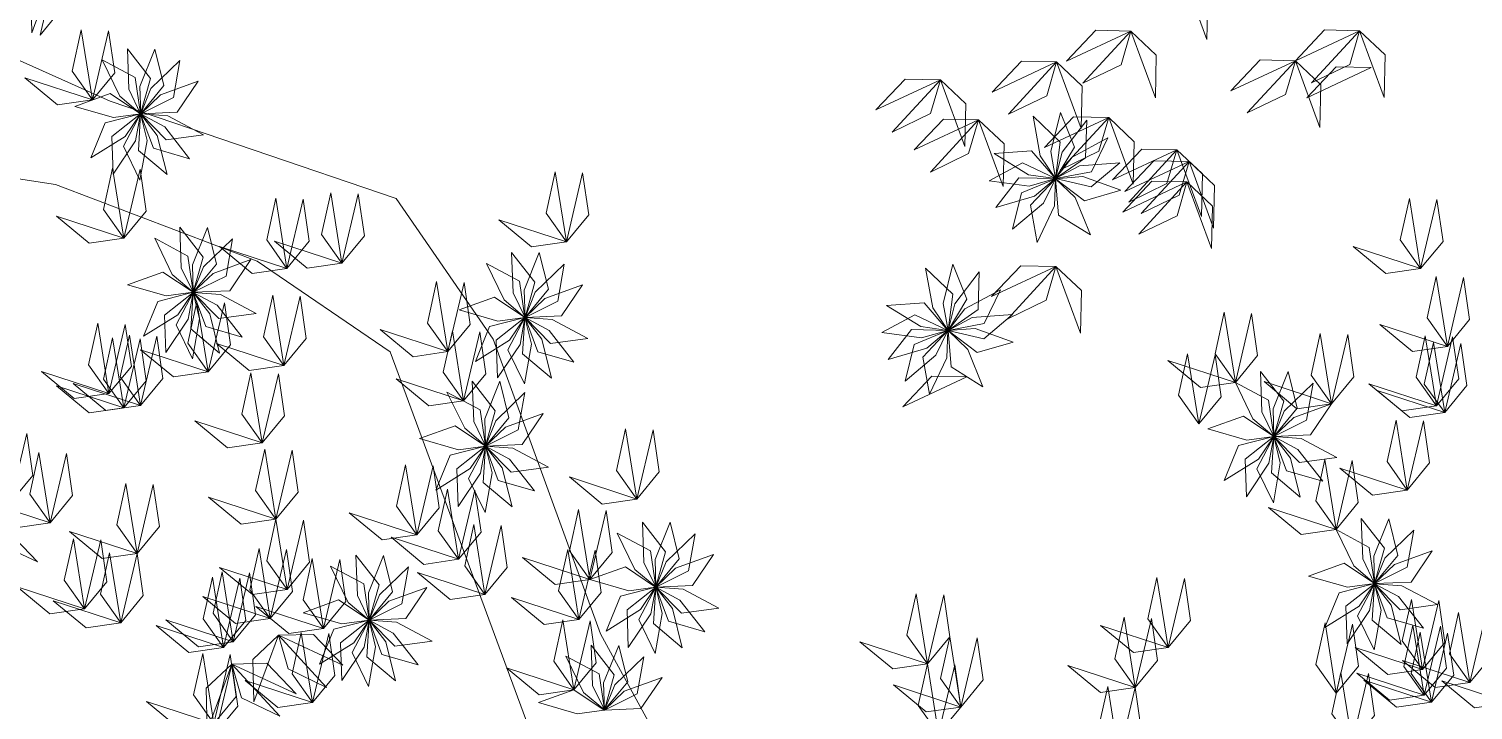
# Model space of a CAD drawing. Header units: millimetres. Extents: x 930 to 6336, y 2219 to 4338.
# Drawn here: x 4420.6 to 4542.6, y 4036.6 to 4094.2 of the extents above; entities that cross this region are included whole.
import ezdxf

# ---------------------------------------------------------------- set-up
doc = ezdxf.new("R2010")
doc.units = ezdxf.units.MM
doc.layers.add('piante', color=102, linetype='Continuous', lineweight=18)

msp = doc.modelspace()

# ---------------------------------------------------------------- linework, layer by layer
at = {"layer": 'piante', "lineweight": 0}
for points in [[(4422.89, 4099.49), (4420.75, 4097.44), (4420.83, 4093.85), (4422.89, 4099.49)], [(4421.52, 4093.65), (4423.4, 4095.93), (4422.89, 4099.49), (4421.52, 4093.65)], [(4518.06, 4098.9), (4520.21, 4096.86), (4520.13, 4093.27), (4518.06, 4098.9)], [(4425.95, 4088.17), (4424.23, 4090.59), (4425, 4094.09), (4425.95, 4088.17)], [(4425.95, 4088.17), (4427.83, 4090.46), (4427.32, 4094.01), (4425.95, 4088.17)], [(4513.71, 4093.99), (4510.75, 4094.06), (4508.27, 4091.46), (4513.71, 4093.99)], [(4513.71, 4093.99), (4512.88, 4091.15), (4509.65, 4089.58), (4513.71, 4093.99)], [(4513.71, 4093.99), (4515.86, 4091.95), (4515.78, 4088.36), (4513.71, 4093.99)], [(4533.04, 4094.02), (4530.08, 4094.09), (4527.61, 4091.48), (4533.04, 4094.02)], [(4533.04, 4094.02), (4532.21, 4091.18), (4528.98, 4089.61), (4533.04, 4094.02)], [(4533.04, 4094.02), (4535.19, 4091.98), (4535.11, 4088.39), (4533.04, 4094.02)], [(4428.9, 4092.49), (4429.02, 4089.08), (4430.02, 4087.01), (4430.85, 4089.98), (4428.9, 4092.49)], [(4431.23, 4092.47), (4429.95, 4089.31), (4430.03, 4087), (4431.99, 4089.38), (4431.23, 4092.47)], [(4426.76, 4091.56), (4428.26, 4088.5), (4430.02, 4087.01), (4429.57, 4090.06), (4426.76, 4091.56)], [(4433.35, 4091.5), (4430.9, 4089.14), (4430.03, 4087), (4432.79, 4088.37), (4433.35, 4091.5)], [(4507.43, 4091.38), (4504.47, 4091.44), (4502, 4088.84), (4507.43, 4091.38)], [(4507.43, 4091.38), (4506.6, 4088.53), (4503.37, 4086.96), (4507.43, 4091.38)], [(4507.43, 4091.38), (4509.58, 4089.33), (4509.5, 4085.75), (4507.43, 4091.38)], [(4527.61, 4091.48), (4524.64, 4091.55), (4522.17, 4088.94), (4527.61, 4091.48)], [(4527.61, 4091.48), (4526.77, 4088.64), (4523.55, 4087.07), (4527.61, 4091.48)], [(4527.61, 4091.48), (4529.76, 4089.44), (4529.68, 4085.85), (4527.61, 4091.48)], [(4425.95, 4088.17), (4423.01, 4087.75), (4420.25, 4090.03), (4425.95, 4088.17)], [(4534.02, 4090.9), (4531.06, 4090.96), (4528.59, 4088.36), (4534.02, 4090.9)], [(4434.9, 4089.76), (4431.69, 4088.59), (4430.03, 4087), (4433.11, 4087.13), (4434.9, 4089.76)], [(4497.61, 4089.87), (4494.64, 4089.93), (4492.17, 4087.33), (4497.61, 4089.87)], [(4497.61, 4089.87), (4496.77, 4087.02), (4493.55, 4085.45), (4497.61, 4089.87)], [(4497.61, 4089.87), (4499.76, 4087.83), (4499.68, 4084.24), (4497.61, 4089.87)], [(4424.45, 4087.63), (4427.73, 4086.69), (4430.01, 4087), (4427.44, 4088.71), (4424.45, 4087.63)], [(4425.82, 4083.28), (4428.71, 4085.09), (4430.01, 4087), (4427.02, 4086.23), (4425.82, 4083.28)], [(4427.7, 4081.9), (4429.6, 4084.72), (4430.01, 4086.99), (4427.6, 4085.08), (4427.7, 4081.9)], [(4429.97, 4081.39), (4430.57, 4084.75), (4430.02, 4086.99), (4428.59, 4084.26), (4429.97, 4081.39)], [(4432.26, 4081.86), (4431.43, 4085.17), (4430.02, 4086.99), (4429.83, 4083.91), (4432.26, 4081.86)], [(4434.15, 4083.21), (4432.06, 4085.9), (4430.02, 4086.99), (4431.1, 4084.1), (4434.15, 4083.21)], [(4435.34, 4085.22), (4432.33, 4086.82), (4430.03, 4086.99), (4432.18, 4084.79), (4435.34, 4085.22)], [(4500.84, 4086.5), (4497.87, 4086.56), (4495.4, 4083.96), (4500.84, 4086.5)], [(4500.84, 4086.5), (4500, 4083.65), (4496.78, 4082.08), (4500.84, 4086.5)], [(4500.84, 4086.5), (4502.99, 4084.46), (4502.91, 4080.87), (4500.84, 4086.5)], [(4505.44, 4086.8), (4506.05, 4083.45), (4507.34, 4081.54), (4507.73, 4084.6), (4505.44, 4086.8)], [(4511.84, 4086.68), (4508.87, 4086.75), (4506.4, 4084.14), (4511.84, 4086.68)], [(4507.75, 4087.12), (4506.94, 4083.81), (4507.34, 4081.54), (4508.95, 4084.17), (4507.75, 4087.12)], [(4509.98, 4086.47), (4507.9, 4083.77), (4507.35, 4081.53), (4509.88, 4083.29), (4509.98, 4086.47)], [(4511.84, 4086.68), (4511, 4083.84), (4507.77, 4082.27), (4511.84, 4086.68)], [(4511.84, 4086.68), (4513.99, 4084.64), (4513.91, 4081.05), (4511.84, 4086.68)], [(4511.77, 4084.96), (4508.76, 4083.35), (4507.35, 4081.53), (4510.38, 4082.1), (4511.77, 4084.96)], [(4517.6, 4083.96), (4514.63, 4084.02), (4512.16, 4081.42), (4517.6, 4083.96)], [(4517.6, 4083.96), (4516.76, 4081.11), (4513.53, 4079.54), (4517.6, 4083.96)], [(4517.6, 4083.96), (4519.75, 4081.92), (4519.67, 4078.33), (4517.6, 4083.96)], [(4501.74, 4081.35), (4505.11, 4080.89), (4507.33, 4081.53), (4504.54, 4082.85), (4501.74, 4081.35)], [(4502.15, 4083.64), (4505.05, 4081.85), (4507.33, 4081.53), (4505.32, 4083.87), (4502.15, 4083.64)], [(4512.78, 4082.87), (4509.38, 4082.61), (4507.35, 4081.53), (4510.35, 4080.82), (4512.78, 4082.87)], [(4518.63, 4082.98), (4515.66, 4083.04), (4513.19, 4080.44), (4518.63, 4082.98)], [(4518.63, 4082.98), (4517.79, 4080.14), (4514.57, 4078.57), (4518.63, 4082.98)], [(4518.63, 4082.98), (4520.78, 4080.94), (4520.7, 4077.35), (4518.63, 4082.98)], [(4428.61, 4076.49), (4426.89, 4078.91), (4427.66, 4082.41), (4428.61, 4076.49)], [(4428.61, 4076.49), (4430.5, 4078.78), (4429.98, 4082.33), (4428.61, 4076.49)], [(4466.01, 4076.18), (4464.29, 4078.6), (4465.06, 4082.1), (4466.01, 4076.18)], [(4466.01, 4076.18), (4467.89, 4078.46), (4467.38, 4082.02), (4466.01, 4076.18)], [(4502.29, 4079.09), (4505.56, 4080.04), (4507.33, 4081.53), (4504.25, 4081.6), (4502.29, 4079.09)], [(4503.72, 4077.25), (4506.32, 4079.45), (4507.33, 4081.52), (4504.48, 4080.33), (4503.72, 4077.25)], [(4505.78, 4076.14), (4507.25, 4079.22), (4507.33, 4081.52), (4505.22, 4079.28), (4505.78, 4076.14)], [(4512.85, 4080.54), (4509.65, 4081.69), (4507.34, 4081.52), (4509.8, 4079.65), (4512.85, 4080.54)], [(4510.29, 4076.77), (4509, 4079.92), (4507.34, 4081.52), (4507.59, 4078.44), (4510.29, 4076.77)], [(4447.04, 4074.39), (4445.32, 4076.81), (4446.09, 4080.31), (4447.04, 4074.39)], [(4518.45, 4081.24), (4515.49, 4081.3), (4513.02, 4078.7), (4518.45, 4081.24)], [(4518.45, 4081.24), (4517.62, 4078.39), (4514.39, 4076.82), (4518.45, 4081.24)], [(4518.45, 4081.24), (4520.6, 4079.2), (4520.52, 4075.61), (4518.45, 4081.24)], [(4442.39, 4073.94), (4440.68, 4076.36), (4441.45, 4079.86), (4442.39, 4073.94)], [(4442.39, 4073.94), (4444.28, 4076.23), (4443.77, 4079.78), (4442.39, 4073.94)], [(4447.04, 4074.39), (4448.93, 4076.68), (4448.42, 4080.23), (4447.04, 4074.39)], [(4538.2, 4073.92), (4536.48, 4076.34), (4537.25, 4079.84), (4538.2, 4073.92)], [(4538.2, 4073.92), (4540.09, 4076.21), (4539.58, 4079.76), (4538.2, 4073.92)], [(4428.61, 4076.49), (4425.68, 4076.07), (4422.91, 4078.35), (4428.61, 4076.49)], [(4466.01, 4076.18), (4463.07, 4075.76), (4460.3, 4078.04), (4466.01, 4076.18)], [(4433.34, 4077.41), (4433.46, 4074), (4434.47, 4071.93), (4435.3, 4074.9), (4433.34, 4077.41)], [(4435.67, 4077.39), (4434.4, 4074.23), (4434.47, 4071.92), (4436.44, 4074.3), (4435.67, 4077.39)], [(4431.21, 4076.48), (4432.7, 4073.42), (4434.46, 4071.93), (4434.01, 4074.98), (4431.21, 4076.48)], [(4437.8, 4076.43), (4435.34, 4074.06), (4434.47, 4071.92), (4437.24, 4073.29), (4437.8, 4076.43)], [(4442.39, 4073.94), (4439.46, 4073.52), (4436.69, 4075.8), (4442.39, 4073.94)], [(4447.04, 4074.39), (4444.11, 4073.97), (4441.34, 4076.25), (4447.04, 4074.39)], [(4538.2, 4073.92), (4535.27, 4073.5), (4532.5, 4075.78), (4538.2, 4073.92)], [(4439.34, 4074.68), (4436.14, 4073.51), (4434.47, 4071.92), (4437.56, 4072.05), (4439.34, 4074.68)], [(4459.25, 4074.36), (4460.74, 4071.29), (4462.5, 4069.8), (4462.05, 4072.85), (4459.25, 4074.36)], [(4461.38, 4075.29), (4461.5, 4071.88), (4462.51, 4069.8), (4463.34, 4072.77), (4461.38, 4075.29)], [(4463.71, 4075.27), (4462.44, 4072.11), (4462.51, 4069.8), (4464.48, 4072.18), (4463.71, 4075.27)], [(4465.83, 4074.3), (4463.38, 4071.93), (4462.51, 4069.8), (4465.27, 4071.17), (4465.83, 4074.3)], [(4498.66, 4074.29), (4497.86, 4070.97), (4498.26, 4068.7), (4499.86, 4071.34), (4498.66, 4074.29)], [(4507.38, 4074.1), (4504.41, 4074.16), (4501.94, 4071.56), (4507.38, 4074.1)], [(4428.9, 4072.55), (4432.17, 4071.61), (4434.46, 4071.92), (4431.89, 4073.63), (4428.9, 4072.55)], [(4496.36, 4073.97), (4496.96, 4070.61), (4498.26, 4068.7), (4498.65, 4071.76), (4496.36, 4073.97)], [(4500.9, 4073.64), (4498.82, 4070.94), (4498.26, 4068.7), (4500.8, 4070.46), (4500.9, 4073.64)], [(4507.38, 4074.1), (4506.54, 4071.25), (4503.32, 4069.69), (4507.38, 4074.1)], [(4507.38, 4074.1), (4509.53, 4072.06), (4509.45, 4068.47), (4507.38, 4074.1)], [(4540.46, 4067.34), (4538.74, 4069.75), (4539.51, 4073.26), (4540.46, 4067.34)], [(4540.46, 4067.34), (4542.34, 4069.62), (4541.83, 4073.17), (4540.46, 4067.34)], [(4430.27, 4068.2), (4433.16, 4070.01), (4434.46, 4071.92), (4431.47, 4071.15), (4430.27, 4068.2)], [(4432.14, 4066.82), (4434.05, 4069.64), (4434.46, 4071.91), (4432.04, 4070), (4432.14, 4066.82)], [(4434.42, 4066.31), (4435.01, 4069.67), (4434.46, 4071.91), (4433.03, 4069.18), (4434.42, 4066.31)], [(4436.7, 4066.78), (4435.88, 4070.09), (4434.46, 4071.91), (4434.27, 4068.83), (4436.7, 4066.78)], [(4438.6, 4068.13), (4436.5, 4070.82), (4434.47, 4071.91), (4435.54, 4069.02), (4438.6, 4068.13)], [(4439.78, 4070.14), (4436.77, 4071.74), (4434.47, 4071.91), (4436.63, 4069.71), (4439.78, 4070.14)], [(4455.99, 4066.91), (4454.27, 4069.32), (4455.04, 4072.83), (4455.99, 4066.91)], [(4455.99, 4066.91), (4457.87, 4069.19), (4457.36, 4072.75), (4455.99, 4066.91)], [(4467.38, 4072.56), (4464.18, 4071.39), (4462.51, 4069.79), (4465.59, 4069.92), (4467.38, 4072.56)], [(4502.68, 4072.13), (4499.68, 4070.52), (4498.27, 4068.7), (4501.3, 4069.27), (4502.68, 4072.13)], [(4435.72, 4065.2), (4434.01, 4067.61), (4434.77, 4071.12), (4435.72, 4065.2)], [(4435.72, 4065.2), (4437.61, 4067.48), (4437.1, 4071.03), (4435.72, 4065.2)], [(4442.14, 4065.74), (4440.42, 4068.16), (4441.19, 4071.67), (4442.14, 4065.74)], [(4442.14, 4065.74), (4444.02, 4068.03), (4443.51, 4071.58), (4442.14, 4065.74)], [(4456.93, 4070.43), (4460.21, 4069.49), (4462.5, 4069.8), (4459.93, 4071.51), (4456.93, 4070.43)], [(4493.07, 4070.81), (4495.97, 4069.02), (4498.25, 4068.7), (4496.24, 4071.04), (4493.07, 4070.81)], [(4427.35, 4063.37), (4425.63, 4065.79), (4426.4, 4069.3), (4427.35, 4063.37)], [(4458.31, 4066.08), (4461.2, 4067.88), (4462.49, 4069.79), (4459.51, 4069.02), (4458.31, 4066.08)], [(4460.18, 4064.69), (4462.09, 4067.52), (4462.5, 4069.79), (4460.08, 4067.87), (4460.18, 4064.69)], [(4462.46, 4064.19), (4463.05, 4067.55), (4462.5, 4069.79), (4461.07, 4067.05), (4462.46, 4064.19)], [(4464.74, 4064.66), (4463.92, 4067.96), (4462.5, 4069.78), (4462.31, 4066.71), (4464.74, 4064.66)], [(4466.64, 4066.01), (4464.54, 4068.7), (4462.51, 4069.79), (4463.58, 4066.89), (4466.64, 4066.01)], [(4467.82, 4068.02), (4464.81, 4069.62), (4462.51, 4069.79), (4464.67, 4067.58), (4467.82, 4068.02)], [(4492.65, 4068.52), (4496.03, 4068.06), (4498.25, 4068.7), (4495.46, 4070.02), (4492.65, 4068.52)], [(4503.7, 4070.03), (4500.3, 4069.78), (4498.27, 4068.69), (4501.27, 4067.98), (4503.7, 4070.03)], [(4522.54, 4064.3), (4520.82, 4066.72), (4521.59, 4070.23), (4522.54, 4064.3)], [(4522.54, 4064.3), (4524.42, 4066.59), (4523.91, 4070.14), (4522.54, 4064.3)], [(4428.61, 4062.16), (4426.89, 4064.58), (4427.66, 4068.08), (4428.61, 4062.16)], [(4427.35, 4063.37), (4429.24, 4065.66), (4428.73, 4069.21), (4427.35, 4063.37)], [(4430.02, 4062.36), (4428.3, 4064.78), (4429.07, 4068.29), (4430.02, 4062.36)], [(4430.02, 4062.36), (4431.9, 4064.65), (4431.39, 4068.2), (4430.02, 4062.36)], [(4455.99, 4066.91), (4453.05, 4066.48), (4450.28, 4068.77), (4455.99, 4066.91)], [(4457.32, 4062.74), (4455.6, 4065.16), (4456.37, 4068.66), (4457.32, 4062.74)], [(4457.32, 4062.74), (4459.2, 4065.02), (4458.69, 4068.58), (4457.32, 4062.74)], [(4493.21, 4066.25), (4496.48, 4067.21), (4498.25, 4068.7), (4495.16, 4068.77), (4493.21, 4066.25)], [(4494.64, 4064.41), (4497.24, 4066.62), (4498.25, 4068.69), (4495.4, 4067.5), (4494.64, 4064.41)], [(4496.69, 4063.31), (4498.17, 4066.38), (4498.25, 4068.69), (4496.13, 4066.44), (4496.69, 4063.31)], [(4503.77, 4067.71), (4500.56, 4068.85), (4498.26, 4068.69), (4500.72, 4066.82), (4503.77, 4067.71)], [(4501.21, 4063.93), (4499.92, 4067.09), (4498.26, 4068.69), (4498.51, 4065.61), (4501.21, 4063.93)], [(4530.67, 4062.51), (4528.95, 4064.92), (4529.72, 4068.43), (4530.67, 4062.51)], [(4530.67, 4062.51), (4532.56, 4064.79), (4532.05, 4068.34), (4530.67, 4062.51)], [(4540.46, 4067.34), (4537.52, 4066.91), (4534.75, 4069.2), (4540.46, 4067.34)], [(4539.53, 4062.32), (4537.81, 4064.74), (4538.58, 4068.25), (4539.53, 4062.32)], [(4539.53, 4062.32), (4541.42, 4064.61), (4540.9, 4068.16), (4539.53, 4062.32)], [(4428.61, 4062.16), (4430.5, 4064.44), (4429.99, 4068), (4428.61, 4062.16)], [(4435.72, 4065.2), (4432.79, 4064.77), (4430.02, 4067.06), (4435.72, 4065.2)], [(4442.14, 4065.74), (4439.2, 4065.32), (4436.43, 4067.6), (4442.14, 4065.74)], [(4540.23, 4061.75), (4538.51, 4064.17), (4539.28, 4067.68), (4540.23, 4061.75)], [(4540.23, 4061.75), (4542.11, 4064.04), (4541.6, 4067.59), (4540.23, 4061.75)], [(4522.54, 4064.3), (4519.6, 4063.88), (4516.83, 4066.17), (4522.54, 4064.3)], [(4519.45, 4060.8), (4517.73, 4063.22), (4518.5, 4066.72), (4519.45, 4060.8)], [(4519.45, 4060.8), (4521.33, 4063.09), (4520.82, 4066.64), (4519.45, 4060.8)], [(4427.35, 4063.37), (4424.42, 4062.95), (4421.65, 4065.23), (4427.35, 4063.37)], [(4440.3, 4059.19), (4438.58, 4061.61), (4439.35, 4065.12), (4440.3, 4059.19)], [(4440.3, 4059.19), (4442.19, 4061.48), (4441.68, 4065.03), (4440.3, 4059.19)], [(4457.32, 4062.74), (4454.38, 4062.32), (4451.62, 4064.6), (4457.32, 4062.74)], [(4458.05, 4064.42), (4458.17, 4061.01), (4459.17, 4058.94), (4460, 4061.91), (4458.05, 4064.42)], [(4460.38, 4064.4), (4459.11, 4061.24), (4459.18, 4058.93), (4461.14, 4061.31), (4460.38, 4064.4)], [(4499.86, 4064.77), (4496.9, 4064.84), (4494.43, 4062.23), (4499.86, 4064.77)], [(4524.67, 4065.24), (4524.79, 4061.83), (4525.8, 4059.75), (4526.63, 4062.72), (4524.67, 4065.24)], [(4527, 4065.22), (4525.73, 4062.06), (4525.8, 4059.75), (4527.77, 4062.13), (4527, 4065.22)], [(4428.61, 4062.16), (4425.68, 4061.74), (4422.91, 4064.02), (4428.61, 4062.16)], [(4430.02, 4062.36), (4427.08, 4061.94), (4424.31, 4064.22), (4430.02, 4062.36)], [(4455.91, 4063.49), (4457.41, 4060.43), (4459.17, 4058.94), (4458.72, 4061.99), (4455.91, 4063.49)], [(4462.5, 4063.44), (4460.05, 4061.07), (4459.18, 4058.93), (4461.94, 4060.3), (4462.5, 4063.44)], [(4522.54, 4064.3), (4524.03, 4061.24), (4525.79, 4059.75), (4525.34, 4062.8), (4522.54, 4064.3)], [(4530.67, 4062.51), (4527.74, 4062.08), (4524.97, 4064.37), (4530.67, 4062.51)], [(4529.13, 4064.25), (4526.67, 4061.88), (4525.8, 4059.75), (4528.56, 4061.12), (4529.13, 4064.25)], [(4539.53, 4062.32), (4536.6, 4061.9), (4533.83, 4064.18), (4539.53, 4062.32)], [(4540.23, 4061.75), (4537.29, 4061.33), (4534.53, 4063.61), (4540.23, 4061.75)], [(4530.67, 4062.51), (4527.47, 4061.34), (4525.8, 4059.74), (4528.88, 4059.87), (4530.67, 4062.51)], [(4440.3, 4059.19), (4437.37, 4058.77), (4434.6, 4061.05), (4440.3, 4059.19)], [(4464.05, 4061.69), (4460.85, 4060.52), (4459.18, 4058.93), (4462.26, 4059.06), (4464.05, 4061.69)], [(4520.22, 4060.38), (4523.5, 4059.44), (4525.79, 4059.75), (4523.22, 4061.46), (4520.22, 4060.38)], [(4537.07, 4055.21), (4535.36, 4057.63), (4536.13, 4061.13), (4537.07, 4055.21)], [(4537.07, 4055.21), (4538.96, 4057.5), (4538.45, 4061.05), (4537.07, 4055.21)], [(4419.04, 4054.15), (4420.92, 4056.44), (4420.41, 4059.99), (4419.04, 4054.15)], [(4453.6, 4059.56), (4456.88, 4058.62), (4459.16, 4058.93), (4456.6, 4060.64), (4453.6, 4059.56)], [(4471.96, 4054.45), (4470.24, 4056.87), (4471.01, 4060.38), (4471.96, 4054.45)], [(4471.96, 4054.45), (4473.85, 4056.74), (4473.33, 4060.29), (4471.96, 4054.45)], [(4521.6, 4056.03), (4524.49, 4057.83), (4525.79, 4059.74), (4522.8, 4058.97), (4521.6, 4056.03)], [(4523.47, 4054.64), (4525.38, 4057.47), (4525.79, 4059.74), (4523.37, 4057.82), (4523.47, 4054.64)], [(4525.75, 4054.14), (4526.34, 4057.5), (4525.79, 4059.74), (4524.36, 4057), (4525.75, 4054.14)], [(4528.03, 4054.61), (4527.21, 4057.91), (4525.79, 4059.73), (4525.6, 4056.66), (4528.03, 4054.61)], [(4529.93, 4055.96), (4527.83, 4058.65), (4525.8, 4059.74), (4526.87, 4056.84), (4529.93, 4055.96)], [(4531.11, 4057.97), (4528.1, 4059.57), (4525.8, 4059.74), (4527.96, 4057.53), (4531.11, 4057.97)], [(4422.37, 4052.45), (4420.66, 4054.87), (4421.42, 4058.38), (4422.37, 4052.45)], [(4422.37, 4052.45), (4424.26, 4054.74), (4423.75, 4058.29), (4422.37, 4052.45)], [(4441.46, 4052.74), (4439.74, 4055.16), (4440.51, 4058.66), (4441.46, 4052.74)], [(4441.46, 4052.74), (4443.34, 4055.03), (4442.83, 4058.58), (4441.46, 4052.74)], [(4454.98, 4055.21), (4457.87, 4057.02), (4459.16, 4058.93), (4456.18, 4058.16), (4454.98, 4055.21)], [(4456.85, 4053.83), (4458.76, 4056.65), (4459.17, 4058.92), (4456.75, 4057.01), (4456.85, 4053.83)], [(4459.13, 4053.32), (4459.72, 4056.68), (4459.17, 4058.92), (4457.74, 4056.19), (4459.13, 4053.32)], [(4461.41, 4053.79), (4460.59, 4057.1), (4459.17, 4058.92), (4458.98, 4055.84), (4461.41, 4053.79)], [(4463.31, 4055.14), (4461.21, 4057.83), (4459.18, 4058.92), (4460.25, 4056.03), (4463.31, 4055.14)], [(4464.49, 4057.15), (4461.48, 4058.75), (4459.18, 4058.92), (4461.34, 4056.72), (4464.49, 4057.15)], [(4453.36, 4051.43), (4451.64, 4053.85), (4452.41, 4057.35), (4453.36, 4051.43)], [(4453.36, 4051.43), (4455.25, 4053.72), (4454.74, 4057.27), (4453.36, 4051.43)], [(4531.05, 4051.87), (4529.33, 4054.29), (4530.1, 4057.79), (4531.05, 4051.87)], [(4531.05, 4051.87), (4532.93, 4054.16), (4532.42, 4057.71), (4531.05, 4051.87)], [(4537.07, 4055.21), (4534.14, 4054.79), (4531.37, 4057.07), (4537.07, 4055.21)], [(4471.96, 4054.45), (4469.03, 4054.03), (4466.26, 4056.32), (4471.96, 4054.45)], [(4429.72, 4049.84), (4428, 4052.26), (4428.77, 4055.76), (4429.72, 4049.84)], [(4429.72, 4049.84), (4431.61, 4052.13), (4431.09, 4055.68), (4429.72, 4049.84)], [(4456.9, 4049.36), (4455.18, 4051.77), (4455.95, 4055.28), (4456.9, 4049.36)], [(4456.9, 4049.36), (4458.79, 4051.64), (4458.27, 4055.19), (4456.9, 4049.36)], [(4422.37, 4052.45), (4419.44, 4052.03), (4416.67, 4054.31), (4422.37, 4052.45)], [(4441.46, 4052.74), (4438.52, 4052.32), (4435.76, 4054.6), (4441.46, 4052.74)], [(4467.99, 4047.65), (4466.28, 4050.07), (4467.04, 4053.57), (4467.99, 4047.65)], [(4467.99, 4047.65), (4469.88, 4049.93), (4469.37, 4053.49), (4467.99, 4047.65)], [(4531.05, 4051.87), (4528.11, 4051.45), (4525.34, 4053.73), (4531.05, 4051.87)], [(4442.41, 4046.82), (4440.69, 4049.24), (4441.46, 4052.74), (4442.41, 4046.82)], [(4442.41, 4046.82), (4444.29, 4049.11), (4443.78, 4052.66), (4442.41, 4046.82)], [(4453.36, 4051.43), (4450.43, 4051.01), (4447.66, 4053.29), (4453.36, 4051.43)], [(4459.12, 4046.38), (4457.41, 4048.8), (4458.17, 4052.3), (4459.12, 4046.38)], [(4459.12, 4046.38), (4461.01, 4048.67), (4460.5, 4052.22), (4459.12, 4046.38)], [(4472.44, 4052.51), (4472.56, 4049.1), (4473.56, 4047.03), (4474.39, 4050), (4472.44, 4052.51)], [(4474.77, 4052.49), (4473.5, 4049.33), (4473.57, 4047.02), (4475.53, 4049.4), (4474.77, 4052.49)], [(4533.18, 4052.8), (4533.3, 4049.4), (4534.31, 4047.32), (4535.14, 4050.29), (4533.18, 4052.8)], [(4535.51, 4052.78), (4534.24, 4049.62), (4534.31, 4047.32), (4536.28, 4049.69), (4535.51, 4052.78)], [(4415.86, 4051.68), (4418.83, 4051.75), (4421.3, 4049.15), (4415.86, 4051.68)], [(4425.29, 4045.17), (4423.57, 4047.59), (4424.34, 4051.09), (4425.29, 4045.17)], [(4429.72, 4049.84), (4426.78, 4049.42), (4424.02, 4051.7), (4429.72, 4049.84)], [(4425.29, 4045.17), (4427.17, 4047.46), (4426.66, 4051.01), (4425.29, 4045.17)], [(4456.9, 4049.36), (4453.96, 4048.93), (4451.2, 4051.22), (4456.9, 4049.36)], [(4470.31, 4051.58), (4471.8, 4048.51), (4473.56, 4047.03), (4473.11, 4050.08), (4470.31, 4051.58)], [(4476.89, 4051.52), (4474.44, 4049.16), (4473.57, 4047.02), (4476.33, 4048.39), (4476.89, 4051.52)], [(4531.05, 4051.87), (4532.54, 4048.81), (4534.3, 4047.32), (4533.85, 4050.37), (4531.05, 4051.87)], [(4537.63, 4051.82), (4535.18, 4049.45), (4534.31, 4047.31), (4537.07, 4048.69), (4537.63, 4051.82)], [(4428.34, 4044), (4426.63, 4046.42), (4427.39, 4049.92), (4428.34, 4044)], [(4428.34, 4044), (4430.23, 4046.29), (4429.72, 4049.84), (4428.34, 4044)], [(4440.98, 4044.36), (4439.26, 4046.77), (4440.03, 4050.28), (4440.98, 4044.36)], [(4440.98, 4044.36), (4442.87, 4046.64), (4442.36, 4050.19), (4440.98, 4044.36)], [(4467.07, 4044.28), (4465.35, 4046.69), (4466.12, 4050.2), (4467.07, 4044.28)], [(4467.07, 4044.28), (4468.95, 4046.56), (4468.44, 4050.12), (4467.07, 4044.28)], [(4478.44, 4049.78), (4475.24, 4048.61), (4473.57, 4047.02), (4476.65, 4047.15), (4478.44, 4049.78)], [(4539.18, 4050.07), (4535.98, 4048.91), (4534.31, 4047.31), (4537.39, 4047.44), (4539.18, 4050.07)], [(4442.41, 4046.82), (4439.47, 4046.4), (4436.7, 4048.68), (4442.41, 4046.82)], [(4445.48, 4043.51), (4443.76, 4045.93), (4444.53, 4049.43), (4445.48, 4043.51)], [(4445.48, 4043.51), (4447.36, 4045.8), (4446.85, 4049.35), (4445.48, 4043.51)], [(4446.08, 4048.78), (4447.57, 4045.72), (4449.34, 4044.23), (4448.88, 4047.28), (4446.08, 4048.78)], [(4448.22, 4049.71), (4448.34, 4046.31), (4449.34, 4044.23), (4450.17, 4047.2), (4448.22, 4049.71)], [(4450.55, 4049.69), (4449.27, 4046.53), (4449.34, 4044.23), (4451.31, 4046.6), (4450.55, 4049.69)], [(4452.67, 4048.73), (4450.22, 4046.36), (4449.34, 4044.22), (4452.11, 4045.6), (4452.67, 4048.73)], [(4467.99, 4047.65), (4465.06, 4047.22), (4462.29, 4049.51), (4467.99, 4047.65)], [(4467.99, 4047.65), (4471.27, 4046.71), (4473.55, 4047.02), (4470.99, 4048.73), (4467.99, 4047.65)], [(4528.73, 4047.94), (4532.01, 4047), (4534.3, 4047.32), (4531.73, 4049.02), (4528.73, 4047.94)], [(4437.04, 4041.92), (4435.32, 4044.33), (4436.09, 4047.84), (4437.04, 4041.92)], [(4437.85, 4042.38), (4436.14, 4044.8), (4436.91, 4048.3), (4437.85, 4042.38)], [(4437.04, 4041.92), (4438.92, 4044.2), (4438.41, 4047.76), (4437.04, 4041.92)], [(4437.85, 4042.38), (4439.74, 4044.67), (4439.23, 4048.22), (4437.85, 4042.38)], [(4459.12, 4046.38), (4456.19, 4045.96), (4453.42, 4048.24), (4459.12, 4046.38)], [(4516.85, 4041.9), (4515.14, 4044.32), (4515.9, 4047.82), (4516.85, 4041.9)], [(4516.85, 4041.9), (4518.74, 4044.19), (4518.23, 4047.74), (4516.85, 4041.9)], [(4530.11, 4043.59), (4533, 4045.4), (4534.29, 4047.31), (4531.31, 4046.54), (4530.11, 4043.59)], [(4531.98, 4042.21), (4533.89, 4045.03), (4534.3, 4047.3), (4531.88, 4045.39), (4531.98, 4042.21)], [(4534.26, 4041.71), (4534.85, 4045.06), (4534.3, 4047.3), (4532.87, 4044.57), (4534.26, 4041.71)], [(4536.54, 4042.17), (4535.72, 4045.48), (4534.3, 4047.3), (4534.11, 4044.22), (4536.54, 4042.17)], [(4538.44, 4043.53), (4536.34, 4046.21), (4534.31, 4047.3), (4535.38, 4044.41), (4538.44, 4043.53)], [(4539.62, 4045.53), (4536.61, 4047.13), (4534.31, 4047.3), (4536.47, 4045.1), (4539.62, 4045.53)], [(4425.29, 4045.17), (4422.35, 4044.75), (4419.59, 4047.03), (4425.29, 4045.17)], [(4440.98, 4044.36), (4438.05, 4043.93), (4435.28, 4046.22), (4440.98, 4044.36)], [(4454.21, 4046.98), (4451.01, 4045.82), (4449.35, 4044.22), (4452.43, 4044.35), (4454.21, 4046.98)], [(4467.07, 4044.28), (4464.13, 4043.85), (4461.37, 4046.14), (4467.07, 4044.28)], [(4469.37, 4043.3), (4472.26, 4045.11), (4473.55, 4047.01), (4470.57, 4046.25), (4469.37, 4043.3)], [(4471.24, 4041.92), (4473.15, 4044.74), (4473.56, 4047.01), (4471.14, 4045.1), (4471.24, 4041.92)], [(4473.52, 4041.41), (4474.11, 4044.77), (4473.56, 4047.01), (4472.13, 4044.28), (4473.52, 4041.41)], [(4475.8, 4041.88), (4474.98, 4045.19), (4473.56, 4047.01), (4473.37, 4043.93), (4475.8, 4041.88)], [(4477.7, 4043.23), (4475.6, 4045.92), (4473.57, 4047.01), (4474.64, 4044.12), (4477.7, 4043.23)], [(4478.88, 4045.24), (4475.87, 4046.84), (4473.57, 4047.01), (4475.73, 4044.81), (4478.88, 4045.24)], [(4496.51, 4040.52), (4494.79, 4042.94), (4495.56, 4046.44), (4496.51, 4040.52)], [(4496.51, 4040.52), (4498.4, 4042.8), (4497.89, 4046.36), (4496.51, 4040.52)], [(4428.34, 4044), (4425.41, 4043.58), (4422.64, 4045.86), (4428.34, 4044)], [(4445.48, 4043.51), (4442.54, 4043.09), (4439.77, 4045.37), (4445.48, 4043.51)], [(4443.77, 4044.85), (4447.04, 4043.91), (4449.33, 4044.23), (4446.76, 4045.93), (4443.77, 4044.85)], [(4538.37, 4040.05), (4536.65, 4042.47), (4537.42, 4045.97), (4538.37, 4040.05)], [(4538.37, 4040.05), (4540.25, 4042.34), (4539.74, 4045.89), (4538.37, 4040.05)], [(4542.36, 4038.94), (4540.64, 4041.36), (4541.41, 4044.86), (4542.36, 4038.94)], [(4437.04, 4041.92), (4434.1, 4041.49), (4431.33, 4043.78), (4437.04, 4041.92)], [(4437.85, 4042.38), (4434.92, 4041.96), (4432.15, 4044.24), (4437.85, 4042.38)], [(4445.14, 4040.5), (4448.03, 4042.31), (4449.33, 4044.22), (4446.34, 4043.45), (4445.14, 4040.5)], [(4447.02, 4039.12), (4448.92, 4041.94), (4449.33, 4044.21), (4446.91, 4042.3), (4447.02, 4039.12)], [(4449.29, 4038.62), (4449.88, 4041.97), (4449.33, 4044.21), (4447.9, 4041.48), (4449.29, 4038.62)], [(4451.57, 4039.08), (4450.75, 4042.39), (4449.34, 4044.21), (4449.14, 4041.13), (4451.57, 4039.08)], [(4453.47, 4040.44), (4451.37, 4043.12), (4449.34, 4044.21), (4450.41, 4041.32), (4453.47, 4040.44)], [(4454.65, 4042.45), (4451.64, 4044.05), (4449.34, 4044.21), (4451.5, 4042.01), (4454.65, 4042.45)], [(4466.64, 4038.33), (4464.93, 4040.75), (4465.7, 4044.25), (4466.64, 4038.33)], [(4466.64, 4038.33), (4468.53, 4040.62), (4468.02, 4044.17), (4466.64, 4038.33)], [(4516.85, 4041.9), (4513.92, 4041.48), (4511.15, 4043.76), (4516.85, 4041.9)], [(4514.07, 4038.53), (4512.36, 4040.95), (4513.13, 4044.46), (4514.07, 4038.53)], [(4514.07, 4038.53), (4515.96, 4040.82), (4515.45, 4044.37), (4514.07, 4038.53)], [(4531.07, 4038.05), (4529.35, 4040.47), (4530.12, 4043.98), (4531.07, 4038.05)], [(4531.07, 4038.05), (4532.96, 4040.34), (4532.44, 4043.89), (4531.07, 4038.05)], [(4538.5, 4037.87), (4536.78, 4040.29), (4537.55, 4043.8), (4538.5, 4037.87)], [(4538.5, 4037.87), (4540.39, 4040.16), (4539.87, 4043.71), (4538.5, 4037.87)], [(4542.36, 4038.94), (4544.25, 4041.23), (4543.73, 4044.78), (4542.36, 4038.94)], [(4441.67, 4042.95), (4439.52, 4040.9), (4439.6, 4037.31), (4441.67, 4042.95)], [(4441.67, 4042.95), (4444.63, 4043.02), (4447.1, 4040.42), (4441.67, 4042.95)], [(4441.67, 4042.95), (4442.5, 4040.1), (4445.74, 4038.54), (4441.67, 4042.95)], [(4444.55, 4037.26), (4442.83, 4039.68), (4443.6, 4043.18), (4444.55, 4037.26)], [(4444.55, 4037.26), (4446.43, 4039.55), (4445.92, 4043.1), (4444.55, 4037.26)], [(4499.35, 4036.88), (4497.63, 4039.3), (4498.4, 4042.8), (4499.35, 4036.88)], [(4499.35, 4036.88), (4501.23, 4039.17), (4500.72, 4042.72), (4499.35, 4036.88)], [(4539.11, 4037.29), (4537.39, 4039.71), (4538.16, 4043.21), (4539.11, 4037.29)], [(4539.11, 4037.29), (4540.99, 4039.58), (4540.48, 4043.13), (4539.11, 4037.29)], [(4436.22, 4035.49), (4434.5, 4037.91), (4435.27, 4041.41), (4436.22, 4035.49)], [(4436.22, 4035.49), (4434.5, 4037.91), (4435.27, 4041.41), (4436.22, 4035.49)], [(4436.22, 4035.49), (4438.1, 4037.78), (4437.59, 4041.33), (4436.22, 4035.49)], [(4436.22, 4035.49), (4438.1, 4037.78), (4437.59, 4041.33), (4436.22, 4035.49)], [(4468.1, 4042.11), (4468.22, 4038.7), (4469.22, 4036.63), (4470.05, 4039.6), (4468.1, 4042.11)], [(4470.43, 4042.09), (4469.15, 4038.93), (4469.23, 4036.63), (4471.19, 4039), (4470.43, 4042.09)], [(4496.51, 4040.52), (4493.58, 4040.1), (4490.81, 4042.38), (4496.51, 4040.52)], [(4538.37, 4040.05), (4535.43, 4039.63), (4532.66, 4041.91), (4538.37, 4040.05)], [(4437.72, 4040.51), (4435.57, 4038.46), (4435.66, 4034.87), (4437.72, 4040.51)], [(4436.35, 4034.67), (4438.23, 4036.96), (4437.72, 4040.51), (4436.35, 4034.67)], [(4437.72, 4040.51), (4440.68, 4040.58), (4443.16, 4037.98), (4437.72, 4040.51)], [(4437.72, 4040.51), (4438.56, 4037.66), (4441.79, 4036.1), (4437.72, 4040.51)], [(4466.64, 4038.33), (4463.71, 4037.91), (4460.94, 4040.19), (4466.64, 4038.33)], [(4465.96, 4041.18), (4467.46, 4038.12), (4469.22, 4036.63), (4468.77, 4039.68), (4465.96, 4041.18)], [(4472.55, 4041.13), (4470.1, 4038.76), (4469.23, 4036.62), (4471.99, 4037.99), (4472.55, 4041.13)], [(4497.46, 4034.6), (4495.74, 4037.01), (4496.51, 4040.52), (4497.46, 4034.6)], [(4497.46, 4034.6), (4499.35, 4036.88), (4498.83, 4040.43), (4497.46, 4034.6)], [(4514.07, 4038.53), (4511.14, 4038.11), (4508.37, 4040.39), (4514.07, 4038.53)], [(4542.36, 4038.94), (4539.43, 4038.52), (4536.66, 4040.8), (4542.36, 4038.94)], [(4444.55, 4037.26), (4441.61, 4036.84), (4438.85, 4039.12), (4444.55, 4037.26)], [(4474.1, 4039.38), (4470.89, 4038.22), (4469.23, 4036.62), (4472.31, 4036.75), (4474.1, 4039.38)], [(4532.4, 4033.88), (4530.68, 4036.3), (4531.45, 4039.81), (4532.4, 4033.88)], [(4532.4, 4033.88), (4534.29, 4036.17), (4533.78, 4039.72), (4532.4, 4033.88)], [(4538.5, 4037.87), (4535.57, 4037.45), (4532.8, 4039.74), (4538.5, 4037.87)], [(4539.11, 4037.29), (4536.17, 4036.87), (4533.4, 4039.15), (4539.11, 4037.29)], [(4545.69, 4037.24), (4542.76, 4036.81), (4539.99, 4039.1), (4545.69, 4037.24)], [(4463.65, 4037.25), (4466.93, 4036.31), (4469.21, 4036.62), (4466.64, 4038.33), (4463.65, 4037.25)], [(4499.35, 4036.88), (4496.41, 4036.46), (4493.64, 4038.74), (4499.35, 4036.88)], [(4512.7, 4032.7), (4510.98, 4035.11), (4511.75, 4038.62), (4512.7, 4032.7)], [(4512.7, 4032.7), (4514.59, 4034.98), (4514.07, 4038.53), (4512.7, 4032.7)], [(4436.22, 4035.49), (4433.28, 4035.07), (4430.51, 4037.35), (4436.22, 4035.49)], [(4436.22, 4035.49), (4433.28, 4035.07), (4430.51, 4037.35), (4436.22, 4035.49)]]:
    msp.add_lwpolyline(points, dxfattribs=at)
at = {"layer": 'piante', "linetype": 'Continuous', "lineweight": 0}
for points in [[(4552.26, 4035.32), (4542.44, 4006.87), (4508.04, 4012.61), (4480.97, 4020.93), (4468.89, 4043.07), (4459.81, 4067.97), (4451.63, 4079.85), (4427.44, 4088.06), (4413.27, 4094.41)], [(4409.92, 4083), (4422.82, 4081.03), (4439.87, 4074.56), (4451.1, 4066.88), (4464.09, 4031.72), (4473.64, 4018.34), (4456.56, 3988.74), (4475.9, 3967.75), (4485.39, 3952.93), (4480.13, 3930.06)]]:
    msp.add_lwpolyline(points, dxfattribs=at)

doc.saveas('drawing.dxf')
